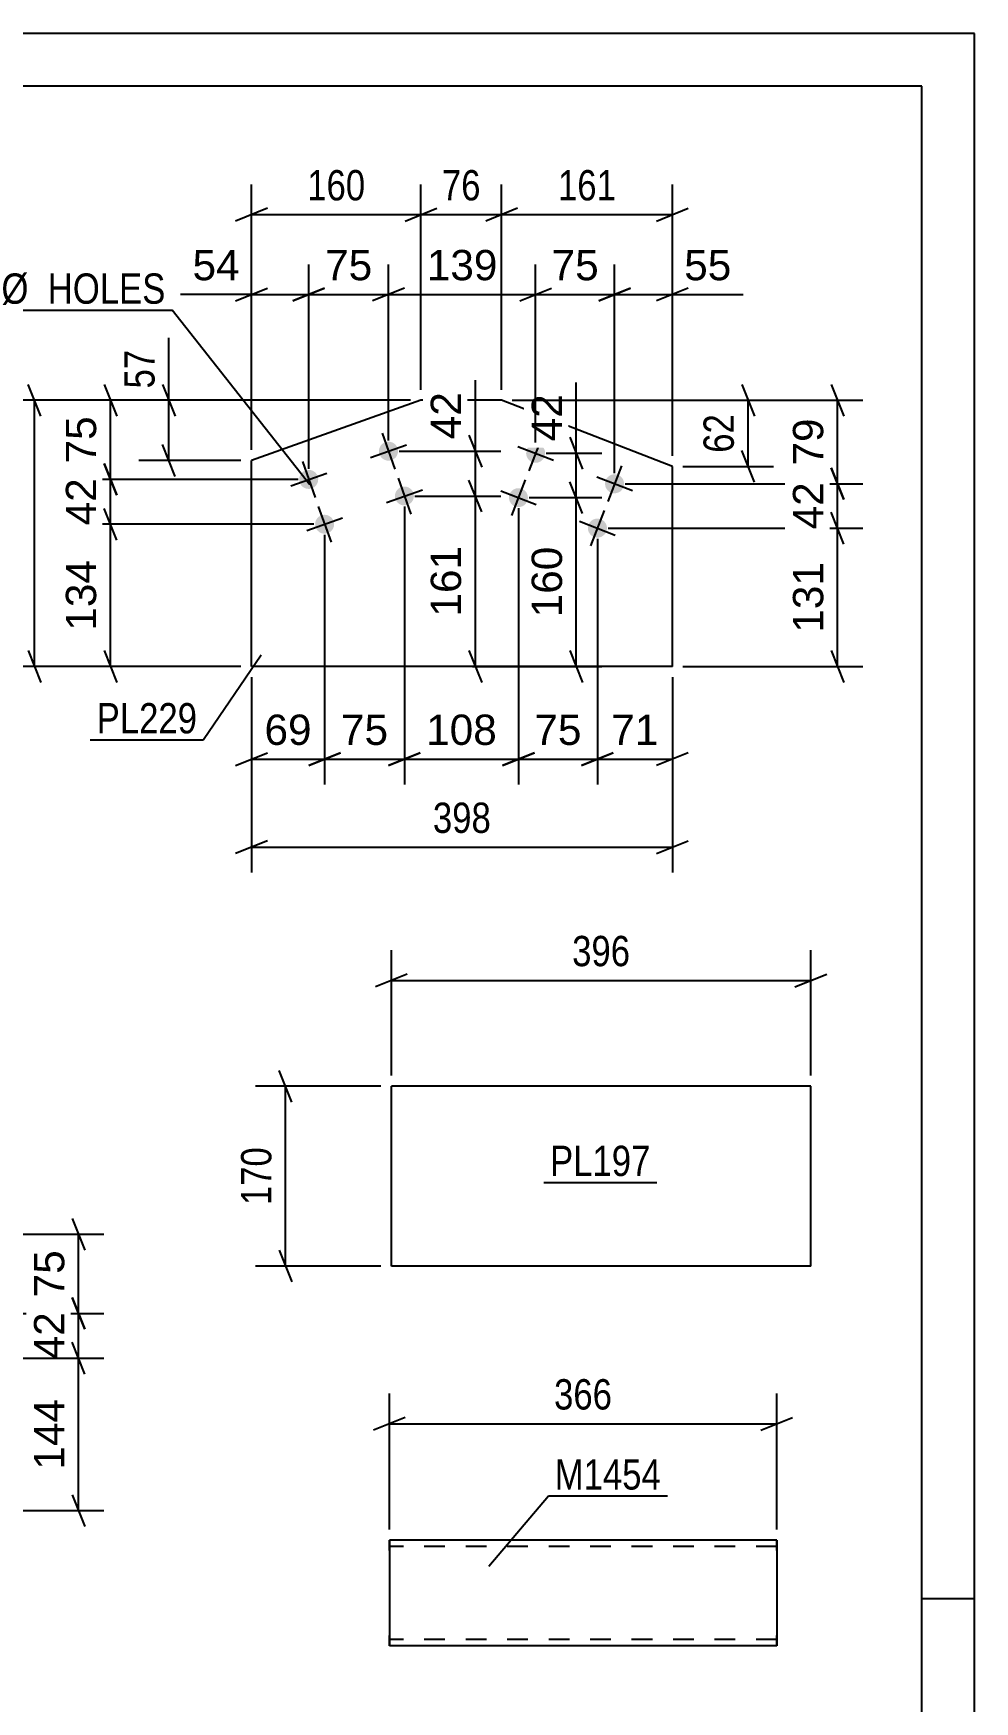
# Model space of a CAD drawing. Header units: millimetres. Extents: x 0 to 420, y 0 to 297.
# Drawn here: x 331 to 420, y 139.3 to 297 of the extents above; entities that cross this region are included whole.
import ezdxf

# ---------------------------------------------------------------- set-up
doc = ezdxf.new("R2010")
doc.units = ezdxf.units.MM
doc.linetypes.add('DXK_LINE_DOT2', pattern=[3.9198, 1.9599, -1.9599])
doc.styles.add('Arial', font='ARIAL.TTF', dxfattribs={"height": 0.2})
doc.styles.add('Arial Narrow', font='ARIALN.TTF', dxfattribs={"height": 0.2})

# ---------------------------------------------------------------- blocks, each defined once
blk = doc.blocks.new('Unknown-717262950-1115')
at = {"color": 5, "linetype": 'Continuous'}
for p, q in [((420, 297), (0, 297)), ((420, 0), (420, 297)), ((415, 292), (5, 292)), ((415, 5), (415, 292)), ((420, 149), (415, 149))]:
    blk.add_line(p, q, dxfattribs=at)
blk = doc.blocks.new('Part-717262950-3348 - 3332')
at = {"color": 2, "linetype": 'Continuous'}
for p, q in [((364.69, 154.55), (364.69, 154.55)), ((401.3, 154.55), (364.69, 154.55)), ((364.69, 154.46), (364.69, 154.55)), ((364.69, 154.2), (364.69, 154.46)), ((364.69, 153.81), (364.69, 154.2)), ((364.69, 153.81), (364.69, 145.29)), ((401.3, 154.55), (401.3, 154.55)), ((401.3, 154.55), (401.3, 154.46)), ((401.3, 154.46), (401.3, 154.2)), ((401.3, 154.2), (401.3, 153.81)), ((401.3, 153.81), (401.3, 145.29)), ((364.69, 144.9), (364.69, 145.29)), ((401.3, 145.29), (401.3, 144.9)), ((364.69, 144.64), (364.69, 144.9)), ((364.69, 144.55), (364.69, 144.64)), ((364.69, 144.55), (364.69, 144.55)), ((401.3, 144.55), (364.69, 144.55)), ((401.3, 144.9), (401.3, 144.64)), ((401.3, 144.64), (401.3, 144.55)), ((401.3, 144.55), (401.3, 144.55))]:
    blk.add_line(p, q, dxfattribs=at)
at = {"color": 7, "linetype": 'DXK_LINE_DOT2'}
for p, q in [((364.69, 154.55), (364.69, 154.55)), ((364.69, 154.55), (364.69, 154.46)), ((364.69, 154.46), (364.69, 154.2)), ((364.69, 154.2), (364.69, 153.81)), ((401.3, 153.95), (364.69, 153.95)), ((364.69, 153.9), (364.69, 153.95)), ((364.69, 153.9), (364.69, 153.95)), ((364.69, 153.9), (364.69, 145.52)), ((364.69, 153.81), (364.69, 153.9)), ((364.69, 153.81), (364.69, 145.19)), ((364.69, 153.77), (364.69, 153.81)), ((364.69, 153.58), (364.69, 153.77)), ((364.69, 153.58), (364.69, 145.32)), ((401.3, 154.46), (401.3, 154.55)), ((401.3, 154.2), (401.3, 154.46)), ((401.3, 153.81), (401.3, 154.2)), ((401.3, 153.95), (401.3, 153.95)), ((401.3, 153.9), (401.3, 153.95)), ((401.3, 153.9), (401.3, 153.95)), ((401.3, 153.9), (401.3, 145.52)), ((401.3, 153.81), (401.3, 153.9)), ((401.3, 153.81), (401.3, 145.19)), ((401.3, 153.77), (401.3, 153.81)), ((401.3, 153.58), (401.3, 153.77)), ((401.3, 153.58), (401.3, 145.32)), ((364.69, 145.32), (364.69, 145.52)), ((364.69, 145.19), (364.69, 145.32)), ((364.69, 145.32), (364.69, 145.19)), ((364.69, 145.15), (364.69, 145.19)), ((364.69, 145.19), (364.69, 145.15)), ((364.69, 145.19), (364.69, 144.9)), ((401.3, 145.15), (364.69, 145.15)), ((401.3, 145.32), (401.3, 145.52)), ((401.3, 145.19), (401.3, 145.32)), ((401.3, 145.32), (401.3, 145.19)), ((401.3, 145.15), (401.3, 145.19)), ((401.3, 145.19), (401.3, 145.15)), ((401.3, 144.9), (401.3, 145.19)), ((401.3, 145.15), (401.3, 145.15)), ((364.69, 144.9), (364.69, 144.64)), ((364.69, 144.64), (364.69, 144.55)), ((364.69, 144.55), (364.69, 144.55)), ((401.3, 144.64), (401.3, 144.9)), ((401.3, 144.55), (401.3, 144.64))]:
    blk.add_line(p, q, dxfattribs=at)
blk = doc.blocks.new('Part-717262950-3263 - 3249')
at = {"color": 2, "linetype": 'Continuous'}
for p, q in [((404.52, 197.46), (364.88, 197.46)), ((364.88, 180.46), (364.88, 197.46)), ((404.52, 180.46), (404.52, 197.46)), ((404.52, 180.46), (364.88, 180.46))]:
    blk.add_line(p, q, dxfattribs=at)
blk = doc.blocks.new('Part-717262950-1673 - 1657')
at = {"color": 2, "linetype": 'Continuous'}
for p, q in [((367.67, 262.31), (351.65, 256.62)), ((375.29, 262.31), (367.67, 262.31)), ((391.43, 256.06), (375.29, 262.31)), ((351.65, 237.14), (351.65, 256.62)), ((391.43, 237.14), (391.43, 256.06)), ((391.43, 237.14), (351.65, 237.14))]:
    blk.add_line(p, q, dxfattribs=at)
blk = doc.blocks.new('Bolt-717262950-1678 - 1657')
at = {"linetype": 'Continuous'}
for points in [[(365.45, 257.8, -1), (363.75, 257.2, -1)], [(357.91, 255.13, -1), (356.21, 254.53, -1)], [(366.95, 253.56, -1), (365.26, 252.96, -1)], [(359.41, 250.89, -1), (357.72, 250.29, -1)]]:
    blk.add_hatch(color=1, dxfattribs=at).paths.add_polyline_path(points)
at = {"color": 1, "linetype": 'Continuous'}
for p, q in [((364, 259.2), (365.2, 255.81)), ((362.9, 256.9), (366.3, 258.1)), ((356.46, 256.52), (357.66, 253.13)), ((355.36, 254.23), (358.76, 255.43)), ((365.5, 254.96), (366.71, 251.56)), ((364.41, 252.66), (367.8, 253.86)), ((356.87, 249.99), (360.26, 251.19)), ((357.96, 252.28), (359.17, 248.89))]:
    blk.add_line(p, q, dxfattribs=at)
blk = doc.blocks.new('Bolt-717262950-1683 - 1657')
at = {"linetype": 'Continuous'}
for points in [[(379.35, 256.98, -1), (377.67, 257.63, -1)], [(377.72, 252.78, -1), (376.05, 253.43, -1)], [(386.81, 254.09, -1), (385.13, 254.74, -1)], [(385.19, 249.9, -1), (383.51, 250.55, -1)]]:
    blk.add_hatch(color=1, dxfattribs=at).paths.add_polyline_path(points)
at = {"color": 1, "linetype": 'Continuous'}
for p, q in [((379.16, 258.98), (377.86, 255.63)), ((376.83, 257.95), (380.19, 256.66)), ((386.62, 256.1), (385.32, 252.74)), ((377.53, 254.79), (376.24, 251.43)), ((384.29, 255.07), (387.65, 253.77)), ((375.21, 253.76), (378.56, 252.46)), ((382.67, 250.87), (386.02, 249.57)), ((385, 251.9), (383.7, 248.54))]:
    blk.add_line(p, q, dxfattribs=at)
blk = doc.blocks.new('StraightDimension-717262950-3350 - 3332')
at = {"color": 7, "linetype": 'Continuous'}
for p, q in [((364.69, 155.55), (364.69, 168.4)), ((401.3, 155.55), (401.3, 168.4)), ((366.19, 166.15), (363.19, 164.95)), ((399.8, 164.95), (402.8, 166.15)), ((364.69, 165.55), (401.3, 165.55))]:
    blk.add_line(p, q, dxfattribs=at)
at = {"color": 0}
blk.add_wipeout([(386.34, 166.3), (386.34, 170.5), (379.65, 170.5), (379.65, 166.3)], dxfattribs=at)
at = {"color": 3, "style": 'Arial Narrow'}
blk.add_text('366', height=2.863, dxfattribs=at).set_placement((380.25, 166.9))
blk = doc.blocks.new('StraightDimension-717262950-3265 - 3249')
at = {"color": 7, "linetype": 'Continuous'}
for p, q in [((355.48, 195.96), (354.28, 198.96)), ((363.88, 197.46), (352.03, 197.46)), ((354.88, 180.46), (354.88, 197.46)), ((354.28, 181.96), (355.48, 178.96)), ((363.88, 180.46), (352.03, 180.46))]:
    blk.add_line(p, q, dxfattribs=at)
at = {"color": 0}
blk.add_wipeout([(354.13, 192.3), (349.93, 192.3), (349.93, 185.62), (354.13, 185.62)], dxfattribs=at)
at = {"color": 3, "style": 'Arial Narrow'}
blk.add_text('170', height=2.863, rotation=90.0002, dxfattribs=at).set_placement((353.53, 186.22))
blk = doc.blocks.new('StraightDimension-717262950-3276 - 3249')
at = {"color": 7, "linetype": 'Continuous'}
for p, q in [((364.88, 198.46), (364.88, 210.31)), ((404.52, 198.46), (404.52, 210.31)), ((366.38, 208.06), (363.38, 206.86)), ((364.88, 207.46), (404.52, 207.46)), ((403.02, 206.86), (406.02, 208.06))]:
    blk.add_line(p, q, dxfattribs=at)
at = {"color": 0}
blk.add_wipeout([(388.04, 208.21), (388.04, 212.41), (381.36, 212.41), (381.36, 208.21)], dxfattribs=at)
at = {"color": 3, "style": 'Arial Narrow'}
blk.add_text('396', height=2.863, dxfattribs=at).set_placement((381.96, 208.81))
blk = doc.blocks.new('StraightDimension-717262950-1773 - 1657')
at = {"color": 7, "linetype": 'Continuous'}
for p, q in [((378.51, 258.31), (378.51, 275.16)), ((385.97, 255.42), (385.97, 275.16)), ((377.01, 271.71), (380.01, 272.91)), ((387.47, 272.91), (384.47, 271.71)), ((378.51, 272.31), (385.97, 272.31))]:
    blk.add_line(p, q, dxfattribs=at)
at = {"color": 0}
blk.add_wipeout([(385.06, 273.06), (385.06, 277.26), (379.42, 277.26), (379.42, 273.06)], dxfattribs=at)
at = {"color": 3, "style": 'Arial'}
blk.add_text('75', height=2.865, dxfattribs=at).set_placement((380.02, 273.66))
blk = doc.blocks.new('StraightDimension-717262950-1709 - 1657')
at = {"color": 7, "linetype": 'Continuous'}
for p, q in [((372.21, 259), (373.41, 256)), ((365.6, 257.5), (375.21, 257.5)), ((372.81, 253.26), (372.81, 257.5)), ((373.41, 251.76), (372.21, 254.76)), ((367.1, 253.26), (375.21, 253.26))]:
    blk.add_line(p, q, dxfattribs=at)
at = {"color": 0}
blk.add_wipeout([(372.06, 263.67), (367.86, 263.67), (367.86, 258.03), (372.06, 258.03)], dxfattribs=at)
at = {"color": 7, "linetype": 'Continuous'}
blk.add_line((372.81, 257.5), (372.81, 264.2), dxfattribs=at)
blk.add_line((372.81, 257.5), (372.81, 264.2), dxfattribs=at)
at = {"color": 3, "style": 'Arial'}
blk.add_text('42', height=2.865, rotation=90.0002, dxfattribs=at).set_placement((371.46, 258.63))
blk = doc.blocks.new('StraightDimension-717262950-1749 - 1657')
at = {"color": 7, "linetype": 'Continuous'}
for p, q in [((407.64, 248.72), (406.44, 251.72)), ((385.35, 250.22), (409.44, 250.22)), ((407.04, 237.14), (407.04, 250.22)), ((406.44, 238.64), (407.64, 235.64)), ((392.43, 237.14), (409.44, 237.14))]:
    blk.add_line(p, q, dxfattribs=at)
at = {"color": 0}
blk.add_wipeout([(406.29, 247.62), (402.09, 247.62), (402.09, 239.74), (406.29, 239.74)], dxfattribs=at)
at = {"color": 3, "style": 'Arial'}
blk.add_text('131', height=2.865, rotation=90.0002, dxfattribs=at).set_placement((405.69, 240.34))
blk = doc.blocks.new('StraightDimension-717262950-1685 - 1657')
at = {"color": 7, "linetype": 'Continuous'}
for p, q in [((382.95, 251.61), (381.75, 254.61)), ((377.89, 253.11), (384.75, 253.11)), ((382.35, 237.14), (382.35, 253.11)), ((381.75, 238.64), (382.95, 235.64)), ((372.54, 237.14), (384.75, 237.14))]:
    blk.add_line(p, q, dxfattribs=at)
at = {"color": 0}
blk.add_wipeout([(381.6, 249.06), (377.4, 249.06), (377.4, 241.19), (381.6, 241.19)], dxfattribs=at)
at = {"color": 3, "style": 'Arial'}
blk.add_text('160', height=2.865, rotation=90.0002, dxfattribs=at).set_placement((381, 241.79))
blk = doc.blocks.new('StraightDimension-717262950-1733 - 1657')
at = {"color": 7, "linetype": 'Continuous'}
for p, q in [((406.44, 263.81), (407.64, 260.81)), ((376.29, 262.31), (409.44, 262.31)), ((407.04, 254.42), (407.04, 262.31)), ((407.64, 252.92), (406.44, 255.92)), ((386.97, 254.42), (409.44, 254.42))]:
    blk.add_line(p, q, dxfattribs=at)
at = {"color": 0}
blk.add_wipeout([(406.29, 261.19), (402.09, 261.19), (402.09, 255.54), (406.29, 255.54)], dxfattribs=at)
at = {"color": 3, "style": 'Arial'}
blk.add_text('79', height=2.865, rotation=90.0002, dxfattribs=at).set_placement((405.69, 256.14))
blk = doc.blocks.new('StraightDimension-717262950-1897 - 1657')
at = {"color": 7, "linetype": 'Continuous'}
for p, q in [((375.29, 263.31), (375.29, 282.71)), ((391.43, 257.06), (391.43, 282.71)), ((376.79, 280.46), (373.79, 279.26)), ((375.29, 279.86), (391.43, 279.86)), ((389.93, 279.26), (392.93, 280.46))]:
    blk.add_line(p, q, dxfattribs=at)
at = {"color": 0}
blk.add_wipeout([(386.7, 280.61), (386.7, 284.81), (380.02, 284.81), (380.02, 280.61)], dxfattribs=at)
at = {"color": 3, "style": 'Arial Narrow'}
blk.add_text('161', height=2.863, dxfattribs=at).set_placement((380.62, 281.21))
blk = doc.blocks.new('StraightDimension-717262950-1698 - 1657')
at = {"color": 7, "linetype": 'Continuous'}
for p, q in [((381.75, 258.81), (382.95, 255.81)), ((379.51, 257.31), (384.75, 257.31)), ((382.35, 253.11), (382.35, 257.31)), ((382.95, 251.61), (381.75, 254.61)), ((377.89, 253.11), (384.75, 253.11))]:
    blk.add_line(p, q, dxfattribs=at)
at = {"color": 0}
blk.add_wipeout([(381.6, 263.48), (377.4, 263.48), (377.4, 257.83), (381.6, 257.83)], dxfattribs=at)
at = {"color": 7, "linetype": 'Continuous'}
blk.add_line((382.35, 257.31), (382.35, 264), dxfattribs=at)
blk.add_line((382.35, 257.31), (382.35, 264), dxfattribs=at)
at = {"color": 3, "style": 'Arial'}
blk.add_text('42', height=2.865, rotation=90.0002, dxfattribs=at).set_placement((381, 258.43))
blk = doc.blocks.new('StraightDimension-717262950-1783 - 1657')
at = {"color": 7, "linetype": 'Continuous'}
for p, q in [((364.6, 258.5), (364.6, 275.16)), ((378.51, 258.31), (378.51, 275.16)), ((366.1, 272.91), (363.1, 271.71)), ((377.01, 271.71), (380.01, 272.91)), ((364.6, 272.31), (378.51, 272.31))]:
    blk.add_line(p, q, dxfattribs=at)
at = {"color": 0}
blk.add_wipeout([(375.49, 273.06), (375.49, 277.26), (367.62, 277.26), (367.62, 273.06)], dxfattribs=at)
at = {"color": 3, "style": 'Arial'}
blk.add_text('139', height=2.865, dxfattribs=at).set_placement((368.22, 273.66))
blk = doc.blocks.new('StraightDimension-717262950-1719 - 1657')
at = {"color": 7, "linetype": 'Continuous'}
for p, q in [((373.41, 251.76), (372.21, 254.76)), ((367.1, 253.26), (375.21, 253.26)), ((372.81, 237.14), (372.81, 253.26)), ((372.21, 238.64), (373.41, 235.64)), ((372.54, 237.14), (375.21, 237.14))]:
    blk.add_line(p, q, dxfattribs=at)
at = {"color": 0}
blk.add_wipeout([(372.06, 249.14), (367.86, 249.14), (367.86, 241.26), (372.06, 241.26)], dxfattribs=at)
at = {"color": 3, "style": 'Arial'}
blk.add_text('161', height=2.865, rotation=90.0002, dxfattribs=at).set_placement((371.46, 241.86))
blk = doc.blocks.new('StraightDimension-717262950-1741 - 1657')
at = {"color": 7, "linetype": 'Continuous'}
for p, q in [((406.44, 255.92), (407.64, 252.92)), ((386.97, 254.42), (409.44, 254.42)), ((407.04, 250.22), (407.04, 254.42)), ((407.64, 248.72), (406.44, 251.72)), ((385.35, 250.22), (409.44, 250.22))]:
    blk.add_line(p, q, dxfattribs=at)
at = {"color": 0}
blk.add_wipeout([(406.29, 255.14), (402.09, 255.14), (402.09, 249.5), (406.29, 249.5)], dxfattribs=at)
at = {"color": 3, "style": 'Arial'}
blk.add_text('42', height=2.865, rotation=90.0002, dxfattribs=at).set_placement((405.69, 250.1))
blk = doc.blocks.new('StraightDimension-717262950-1883 - 1657')
at = {"color": 7, "linetype": 'Continuous'}
for p, q in [((397.99, 263.81), (399.19, 260.81)), ((376.29, 262.31), (400.99, 262.31)), ((398.59, 256.06), (398.59, 262.31)), ((399.19, 254.56), (397.99, 257.56)), ((392.43, 256.06), (400.99, 256.06))]:
    blk.add_line(p, q, dxfattribs=at)
at = {"color": 0}
blk.add_wipeout([(397.84, 261.61), (393.64, 261.61), (393.64, 256.75), (397.84, 256.75)], dxfattribs=at)
at = {"color": 3, "style": 'Arial Narrow'}
blk.add_text('62', height=2.863, rotation=90.0002, dxfattribs=at).set_placement((397.24, 257.35))
blk = doc.blocks.new('StraightDimension-717262950-1756 - 1657')
at = {"color": 7, "linetype": 'Continuous'}
for p, q in [((331.75, 260.81), (330.55, 263.81)), ((366.67, 262.31), (328.3, 262.31)), ((331.15, 237.14), (331.15, 262.31)), ((330.55, 238.64), (331.75, 235.64)), ((350.65, 237.14), (328.3, 237.14))]:
    blk.add_line(p, q, dxfattribs=at)
at = {"color": 0}
blk.add_wipeout([(330.4, 253.06), (326.2, 253.06), (326.2, 246.38), (330.4, 246.38)], dxfattribs=at)
at = {"color": 3, "style": 'Arial Narrow'}
blk.add_text('252', height=2.863, rotation=90.0002, dxfattribs=at).set_placement((329.8, 246.98))
blk = doc.blocks.new('StraightDimension-717262950-1892 - 1657')
at = {"color": 7, "linetype": 'Continuous'}
for p, q in [((351.65, 236.14), (351.65, 217.66)), ((391.43, 236.14), (391.43, 217.66)), ((353.15, 220.66), (350.15, 219.46)), ((351.65, 220.06), (391.43, 220.06)), ((389.93, 219.46), (392.93, 220.66))]:
    blk.add_line(p, q, dxfattribs=at)
at = {"color": 0}
blk.add_wipeout([(374.88, 220.81), (374.88, 225.01), (368.2, 225.01), (368.2, 220.81)], dxfattribs=at)
at = {"color": 3, "style": 'Arial Narrow'}
blk.add_text('398', height=2.863, dxfattribs=at).set_placement((368.8, 221.41))
blk = doc.blocks.new('StraightDimension-717262950-1828 - 1657')
at = {"color": 7, "linetype": 'Continuous'}
for p, q in [((366.1, 252.26), (366.1, 225.98)), ((376.89, 252.11), (376.89, 225.98)), ((364.6, 227.78), (367.6, 228.98)), ((378.39, 228.98), (375.39, 227.78)), ((366.1, 228.38), (376.89, 228.38))]:
    blk.add_line(p, q, dxfattribs=at)
at = {"color": 0}
blk.add_wipeout([(375.43, 229.13), (375.43, 233.33), (367.56, 233.33), (367.56, 229.13)], dxfattribs=at)
at = {"color": 3, "style": 'Arial'}
blk.add_text('108', height=2.865, dxfattribs=at).set_placement((368.16, 229.73))
blk = doc.blocks.new('StraightDimension-717262950-1763 - 1657')
at = {"color": 7, "linetype": 'Continuous'}
for p, q in [((385.97, 255.42), (385.97, 275.16)), ((391.43, 257.06), (391.43, 275.16)), ((384.47, 271.71), (387.47, 272.91)), ((392.93, 272.91), (389.93, 271.71)), ((385.97, 272.31), (391.43, 272.31))]:
    blk.add_line(p, q, dxfattribs=at)
at = {"color": 0}
blk.add_wipeout([(397.6, 273.06), (397.6, 277.26), (391.95, 277.26), (391.95, 273.06)], dxfattribs=at)
at = {"color": 7, "linetype": 'Continuous'}
blk.add_line((391.43, 272.31), (398.13, 272.31), dxfattribs=at)
blk.add_line((391.43, 272.31), (398.13, 272.31), dxfattribs=at)
at = {"color": 3, "style": 'Arial'}
blk.add_text('55', height=2.865, dxfattribs=at).set_placement((392.55, 273.66))
blk = doc.blocks.new('StraightDimension-717262950-1793 - 1657')
at = {"color": 7, "linetype": 'Continuous'}
for p, q in [((357.06, 255.83), (357.06, 275.16)), ((364.6, 258.5), (364.6, 275.16)), ((355.56, 271.71), (358.56, 272.91)), ((366.1, 272.91), (363.1, 271.71)), ((357.06, 272.31), (364.6, 272.31))]:
    blk.add_line(p, q, dxfattribs=at)
at = {"color": 0}
blk.add_wipeout([(363.65, 273.06), (363.65, 277.26), (358.01, 277.26), (358.01, 273.06)], dxfattribs=at)
at = {"color": 3, "style": 'Arial'}
blk.add_text('75', height=2.865, dxfattribs=at).set_placement((358.61, 273.66))
blk = doc.blocks.new('StraightDimension-717262950-1867 - 1657')
at = {"color": 7, "linetype": 'Continuous'}
for p, q in [((338.92, 249.09), (337.72, 252.09)), ((357.56, 250.59), (335.47, 250.59)), ((338.32, 237.14), (338.32, 250.59)), ((337.72, 238.64), (338.92, 235.64)), ((350.65, 237.14), (335.47, 237.14))]:
    blk.add_line(p, q, dxfattribs=at)
at = {"color": 0}
blk.add_wipeout([(337.57, 247.8), (333.37, 247.8), (333.37, 239.93), (337.57, 239.93)], dxfattribs=at)
at = {"color": 3, "style": 'Arial'}
blk.add_text('134', height=2.865, rotation=90.0002, dxfattribs=at).set_placement((336.97, 240.53))
blk = doc.blocks.new('StraightDimension-717262950-1803 - 1657')
at = {"color": 7, "linetype": 'Continuous'}
for p, q in [((351.65, 257.62), (351.65, 275.16)), ((357.06, 255.83), (357.06, 275.16)), ((350.15, 271.71), (353.15, 272.91)), ((358.56, 272.91), (355.56, 271.71)), ((351.65, 272.31), (357.06, 272.31))]:
    blk.add_line(p, q, dxfattribs=at)
at = {"color": 0}
blk.add_wipeout([(351.12, 273.06), (351.12, 277.26), (345.48, 277.26), (345.48, 273.06)], dxfattribs=at)
at = {"color": 7, "linetype": 'Continuous'}
blk.add_line((351.65, 272.31), (344.95, 272.31), dxfattribs=at)
blk.add_line((351.65, 272.31), (344.95, 272.31), dxfattribs=at)
at = {"color": 3, "style": 'Arial'}
blk.add_text('54', height=2.865, dxfattribs=at).set_placement((346.08, 273.66))
blk = doc.blocks.new('StraightDimension-717262950-1814 - 1657')
at = {"color": 7, "linetype": 'Continuous'}
for p, q in [((384.35, 249.22), (384.35, 225.98)), ((391.43, 236.14), (391.43, 225.98)), ((382.85, 227.78), (385.85, 228.98)), ((392.93, 228.98), (389.93, 227.78)), ((384.35, 228.38), (391.43, 228.38))]:
    blk.add_line(p, q, dxfattribs=at)
at = {"color": 0}
blk.add_wipeout([(390.71, 229.13), (390.71, 233.33), (385.06, 233.33), (385.06, 229.13)], dxfattribs=at)
at = {"color": 3, "style": 'Arial'}
blk.add_text('71', height=2.865, dxfattribs=at).set_placement((385.66, 229.73))
blk = doc.blocks.new('StraightDimension-717262950-1820 - 1657')
at = {"color": 7, "linetype": 'Continuous'}
for p, q in [((376.89, 252.11), (376.89, 225.98)), ((384.35, 249.22), (384.35, 225.98)), ((375.39, 227.78), (378.39, 228.98)), ((385.85, 228.98), (382.85, 227.78)), ((376.89, 228.38), (384.35, 228.38))]:
    blk.add_line(p, q, dxfattribs=at)
at = {"color": 0}
blk.add_wipeout([(383.44, 229.13), (383.44, 233.33), (377.79, 233.33), (377.79, 229.13)], dxfattribs=at)
at = {"color": 3, "style": 'Arial'}
blk.add_text('75', height=2.865, dxfattribs=at).set_placement((378.39, 229.73))
blk = doc.blocks.new('StraightDimension-717262950-1836 - 1657')
at = {"color": 7, "linetype": 'Continuous'}
for p, q in [((366.1, 252.26), (366.1, 225.98)), ((358.56, 249.59), (358.56, 225.98)), ((357.06, 227.78), (360.06, 228.98)), ((367.6, 228.98), (364.6, 227.78)), ((358.56, 228.38), (366.1, 228.38))]:
    blk.add_line(p, q, dxfattribs=at)
at = {"color": 0}
blk.add_wipeout([(365.16, 229.13), (365.16, 233.33), (359.51, 233.33), (359.51, 229.13)], dxfattribs=at)
at = {"color": 3, "style": 'Arial'}
blk.add_text('75', height=2.865, dxfattribs=at).set_placement((360.11, 229.73))
blk = doc.blocks.new('StraightDimension-717262950-1844 - 1657')
at = {"color": 7, "linetype": 'Continuous'}
for p, q in [((358.56, 249.59), (358.56, 225.98)), ((351.65, 236.14), (351.65, 225.98)), ((350.15, 227.78), (353.15, 228.98)), ((360.06, 228.98), (357.06, 227.78)), ((351.65, 228.38), (358.56, 228.38))]:
    blk.add_line(p, q, dxfattribs=at)
at = {"color": 0}
blk.add_wipeout([(357.93, 229.13), (357.93, 233.33), (352.28, 233.33), (352.28, 229.13)], dxfattribs=at)
at = {"color": 3, "style": 'Arial'}
blk.add_text('69', height=2.865, dxfattribs=at).set_placement((352.88, 229.73))
blk = doc.blocks.new('StraightDimension-717262950-1851 - 1657')
at = {"color": 7, "linetype": 'Continuous'}
for p, q in [((337.72, 263.81), (338.92, 260.81)), ((366.67, 262.31), (335.47, 262.31)), ((338.32, 254.83), (338.32, 262.31)), ((338.92, 253.33), (337.72, 256.33)), ((356.06, 254.83), (335.47, 254.83))]:
    blk.add_line(p, q, dxfattribs=at)
at = {"color": 0}
blk.add_wipeout([(337.57, 261.39), (333.37, 261.39), (333.37, 255.74), (337.57, 255.74)], dxfattribs=at)
at = {"color": 3, "style": 'Arial'}
blk.add_text('75', height=2.865, rotation=90.0002, dxfattribs=at).set_placement((336.97, 256.34))
blk = doc.blocks.new('StraightDimension-717262950-1859 - 1657')
at = {"color": 7, "linetype": 'Continuous'}
for p, q in [((337.72, 256.33), (338.92, 253.33)), ((356.06, 254.83), (335.47, 254.83)), ((338.32, 250.59), (338.32, 254.83)), ((338.92, 249.09), (337.72, 252.09)), ((357.56, 250.59), (335.47, 250.59))]:
    blk.add_line(p, q, dxfattribs=at)
at = {"color": 0}
blk.add_wipeout([(337.57, 255.53), (333.37, 255.53), (333.37, 249.88), (337.57, 249.88)], dxfattribs=at)
at = {"color": 3, "style": 'Arial'}
blk.add_text('42', height=2.865, rotation=90.0002, dxfattribs=at).set_placement((336.97, 250.48))
blk = doc.blocks.new('StraightDimension-717262950-1874 - 1657')
at = {"color": 7, "linetype": 'Continuous'}
for p, q in [((343.24, 263.81), (344.44, 260.81)), ((366.67, 262.31), (340.99, 262.31)), ((343.84, 256.62), (343.84, 262.31)), ((344.44, 255.12), (343.24, 258.12)), ((350.65, 256.62), (340.99, 256.62))]:
    blk.add_line(p, q, dxfattribs=at)
at = {"color": 0}
blk.add_wipeout([(343.09, 267.69), (338.89, 267.69), (338.89, 262.83), (343.09, 262.83)], dxfattribs=at)
at = {"color": 7, "linetype": 'Continuous'}
blk.add_line((343.84, 262.31), (343.84, 268.21), dxfattribs=at)
blk.add_line((343.84, 262.31), (343.84, 268.21), dxfattribs=at)
at = {"color": 3, "style": 'Arial Narrow'}
blk.add_text('57', height=2.863, rotation=90.0002, dxfattribs=at).set_placement((342.49, 263.43))
blk = doc.blocks.new('StraightDimension-717262950-1907 - 1657')
at = {"color": 7, "linetype": 'Continuous'}
for p, q in [((367.67, 263.31), (367.67, 282.71)), ((375.29, 263.31), (375.29, 282.71)), ((366.17, 279.26), (369.17, 280.46)), ((367.67, 279.86), (375.29, 279.86)), ((376.79, 280.46), (373.79, 279.26))]:
    blk.add_line(p, q, dxfattribs=at)
at = {"color": 0}
blk.add_wipeout([(373.91, 280.61), (373.91, 284.81), (369.05, 284.81), (369.05, 280.61)], dxfattribs=at)
at = {"color": 3, "style": 'Arial Narrow'}
blk.add_text('76', height=2.863, dxfattribs=at).set_placement((369.65, 281.21))
blk = doc.blocks.new('StraightDimension-717262950-1917 - 1657')
at = {"color": 7, "linetype": 'Continuous'}
for p, q in [((351.65, 257.62), (351.65, 282.71)), ((367.67, 263.31), (367.67, 282.71)), ((353.15, 280.46), (350.15, 279.26)), ((351.65, 279.86), (367.67, 279.86)), ((366.17, 279.26), (369.17, 280.46))]:
    blk.add_line(p, q, dxfattribs=at)
at = {"color": 0}
blk.add_wipeout([(363, 280.61), (363, 284.81), (356.32, 284.81), (356.32, 280.61)], dxfattribs=at)
at = {"color": 3, "style": 'Arial Narrow'}
blk.add_text('160', height=2.863, dxfattribs=at).set_placement((356.92, 281.21))
blk = doc.blocks.new('StraightDimension-717262950-11669 - 10612')
at = {"color": 7, "linetype": 'Continuous'}
for p, q in [((334.71, 184.96), (335.91, 181.96)), ((304.64, 183.46), (337.71, 183.46)), ((335.31, 175.99), (335.31, 183.46)), ((335.91, 174.49), (334.71, 177.49)), ((315.25, 175.99), (337.71, 175.99))]:
    blk.add_line(p, q, dxfattribs=at)
at = {"color": 0}
blk.add_wipeout([(334.56, 182.55), (330.36, 182.55), (330.36, 176.9), (334.56, 176.9)], dxfattribs=at)
at = {"color": 3, "style": 'Arial'}
blk.add_text('75', height=2.865, rotation=90.0002, dxfattribs=at).set_placement((333.96, 177.5))
blk = doc.blocks.new('StraightDimension-717262950-11670 - 10612')
at = {"color": 7, "linetype": 'Continuous'}
for p, q in [((334.71, 177.49), (335.91, 174.49)), ((315.25, 175.99), (337.71, 175.99)), ((335.31, 171.75), (335.31, 175.99)), ((335.91, 170.25), (334.71, 173.25)), ((313.75, 171.75), (337.71, 171.75))]:
    blk.add_line(p, q, dxfattribs=at)
at = {"color": 0}
blk.add_wipeout([(334.56, 176.69), (330.36, 176.69), (330.36, 171.04), (334.56, 171.04)], dxfattribs=at)
at = {"color": 3, "style": 'Arial'}
blk.add_text('42', height=2.865, rotation=90.0002, dxfattribs=at).set_placement((333.96, 171.64))
blk = doc.blocks.new('StraightDimension-717262950-11671 - 10612')
at = {"color": 7, "linetype": 'Continuous'}
for p, q in [((335.91, 170.25), (334.71, 173.25)), ((313.75, 171.75), (337.71, 171.75)), ((335.31, 157.34), (335.31, 171.75)), ((334.71, 158.84), (335.91, 155.84)), ((320.66, 157.34), (337.71, 157.34))]:
    blk.add_line(p, q, dxfattribs=at)
at = {"color": 0}
blk.add_wipeout([(334.56, 168.48), (330.36, 168.48), (330.36, 160.61), (334.56, 160.61)], dxfattribs=at)
at = {"color": 3, "style": 'Arial'}
blk.add_text('144', height=2.865, rotation=90.0002, dxfattribs=at).set_placement((333.96, 161.21))
blk = doc.blocks.new('Mark-717262950-3344 - 3332')
at = {"color": 0}
blk.add_wipeout([(390.36, 159.33), (390.36, 162.33), (380.31, 162.33), (380.31, 159.33)], dxfattribs=at)
blk.add_wipeout([(390.36, 159.33), (390.36, 162.33), (380.31, 162.33), (380.31, 159.33)], dxfattribs=at)
at = {"color": 30, "linetype": 'Continuous'}
for p, q in [((374.09, 152.09), (379.71, 158.73)), ((379.71, 158.73), (390.96, 158.73))]:
    blk.add_line(p, q, dxfattribs=at)
at = {"color": 3, "style": 'Arial Narrow'}
blk.add_text('M1454', height=2.863, dxfattribs=at).set_placement((380.31, 159.33))
blk = doc.blocks.new('Mark-717262950-3261 - 3249')
at = {"color": 0}
blk.add_wipeout([(389.37, 188.97), (389.37, 191.97), (379.87, 191.97), (379.87, 188.97)], dxfattribs=at)
blk.add_wipeout([(389.37, 188.97), (389.37, 191.97), (379.87, 191.97), (379.87, 188.97)], dxfattribs=at)
at = {"color": 30, "linetype": 'Continuous'}
blk.add_line((379.27, 188.37), (389.97, 188.37), dxfattribs=at)
at = {"color": 3, "style": 'Arial Narrow'}
blk.add_text('PL197', height=2.863, dxfattribs=at).set_placement((379.87, 188.97))
blk = doc.blocks.new('MarkSet-717262950-1955 - 1657')
at = {"color": 0}
for points in [[(319.84, 271.44), (319.84, 274.44), (318.01, 274.44), (318.01, 271.44)], [(322.57, 271.44), (322.57, 274.44), (320.74, 274.44), (320.74, 271.44)], [(327.12, 271.44), (327.12, 274.44), (323.47, 274.44), (323.47, 271.44)], [(343.55, 271.44), (343.55, 274.44), (328.02, 274.44), (328.02, 271.44)]]:
    blk.add_wipeout(points, dxfattribs=at)
for points in [[(319.84, 271.44), (319.84, 274.44), (318.01, 274.44), (318.01, 271.44)], [(322.57, 271.44), (322.57, 274.44), (320.74, 274.44), (320.74, 271.44)], [(327.12, 271.44), (327.12, 274.44), (323.47, 274.44), (323.47, 271.44)], [(343.55, 271.44), (343.55, 274.44), (328.02, 274.44), (328.02, 271.44)]]:
    blk.add_wipeout(points, dxfattribs=at)
at = {"color": 7, "linetype": 'Continuous'}
for p in [(317.41, 270.84), (357.18, 254.31)]:
    blk.add_line(p, (344.15, 270.84), dxfattribs=at)
at = {"color": 3, "style": 'Arial Narrow'}
for s, height, p in [('8', 2.86, (318.01, 271.44)), ('#', 2.86, (320.74, 271.44)), ('18', 2.863, (323.47, 271.44)), ('Ø  HOLES', 2.863, (328.02, 271.44))]:
    blk.add_text(s, height=height, dxfattribs=at).set_placement(p)
blk = doc.blocks.new('Mark-717262950-1669 - 1657')
at = {"color": 0}
blk.add_wipeout([(346.53, 230.82), (346.53, 233.82), (337.02, 233.82), (337.02, 230.82)], dxfattribs=at)
blk.add_wipeout([(346.53, 230.82), (346.53, 233.82), (337.02, 233.82), (337.02, 230.82)], dxfattribs=at)
at = {"color": 30, "linetype": 'Continuous'}
for p in [(352.57, 238.2), (336.42, 230.22)]:
    blk.add_line(p, (347.13, 230.22), dxfattribs=at)
at = {"color": 3, "style": 'Arial Narrow'}
blk.add_text('PL229', height=2.863, dxfattribs=at).set_placement((337.02, 230.82))

msp = doc.modelspace()

# ---------------------------------------------------------------- block references
for name in ['Unknown-717262950-1115', 'Part-717262950-1673 - 1657', 'Bolt-717262950-1678 - 1657', 'Bolt-717262950-1683 - 1657', 'Part-717262950-3263 - 3249', 'Part-717262950-3348 - 3332']:
    msp.add_blockref(name, (0, 0))

# ---------------------------------------------------------------- next in the draw order: block references
for name in ['StraightDimension-717262950-1773 - 1657', 'StraightDimension-717262950-1709 - 1657', 'StraightDimension-717262950-1749 - 1657', 'StraightDimension-717262950-3265 - 3249', 'Mark-717262950-3261 - 3249', 'StraightDimension-717262950-11669 - 10612', 'StraightDimension-717262950-3350 - 3332']:
    msp.add_blockref(name, (0, 0))

# ---------------------------------------------------------------- next in the draw order: block references
for name in ['StraightDimension-717262950-1685 - 1657', 'StraightDimension-717262950-3276 - 3249', 'StraightDimension-717262950-11670 - 10612', 'Mark-717262950-3344 - 3332']:
    msp.add_blockref(name, (0, 0))

# ---------------------------------------------------------------- next in the draw order: block references
for name in ['StraightDimension-717262950-1733 - 1657', 'StraightDimension-717262950-1719 - 1657', 'StraightDimension-717262950-11671 - 10612']:
    msp.add_blockref(name, (0, 0))

# ---------------------------------------------------------------- next in the draw order: block references
msp.add_blockref('StraightDimension-717262950-1897 - 1657', (0, 0))

# ---------------------------------------------------------------- next in the draw order: block references
msp.add_blockref('StraightDimension-717262950-1698 - 1657', (0, 0))

# ---------------------------------------------------------------- next in the draw order: block references
for name in ['StraightDimension-717262950-1783 - 1657', 'StraightDimension-717262950-1741 - 1657']:
    msp.add_blockref(name, (0, 0))

# ---------------------------------------------------------------- next in the draw order: block references
for name in ['StraightDimension-717262950-1756 - 1657', 'StraightDimension-717262950-1883 - 1657']:
    msp.add_blockref(name, (0, 0))

# ---------------------------------------------------------------- next in the draw order: block references
for name in ['StraightDimension-717262950-1793 - 1657', 'StraightDimension-717262950-1763 - 1657', 'StraightDimension-717262950-1892 - 1657']:
    msp.add_blockref(name, (0, 0))

# ---------------------------------------------------------------- next in the draw order: block references
for name in ['StraightDimension-717262950-1803 - 1657', 'StraightDimension-717262950-1867 - 1657', 'StraightDimension-717262950-1828 - 1657', 'StraightDimension-717262950-1814 - 1657']:
    msp.add_blockref(name, (0, 0))

# ---------------------------------------------------------------- next in the draw order: block references
for name in ['StraightDimension-717262950-1851 - 1657', 'StraightDimension-717262950-1836 - 1657', 'StraightDimension-717262950-1820 - 1657']:
    msp.add_blockref(name, (0, 0))

# ---------------------------------------------------------------- next in the draw order: block references
msp.add_blockref('StraightDimension-717262950-1844 - 1657', (0, 0))

# ---------------------------------------------------------------- next in the draw order: block references
for name in ['StraightDimension-717262950-1859 - 1657', 'Mark-717262950-1669 - 1657']:
    msp.add_blockref(name, (0, 0))

# ---------------------------------------------------------------- next in the draw order: block references
msp.add_blockref('StraightDimension-717262950-1874 - 1657', (0, 0))

# ---------------------------------------------------------------- next in the draw order: block references
msp.add_blockref('StraightDimension-717262950-1907 - 1657', (0, 0))

# ---------------------------------------------------------------- next in the draw order: block references
msp.add_blockref('StraightDimension-717262950-1917 - 1657', (0, 0))

# ---------------------------------------------------------------- next in the draw order: block references
msp.add_blockref('MarkSet-717262950-1955 - 1657', (0, 0))

doc.saveas('drawing.dxf')
